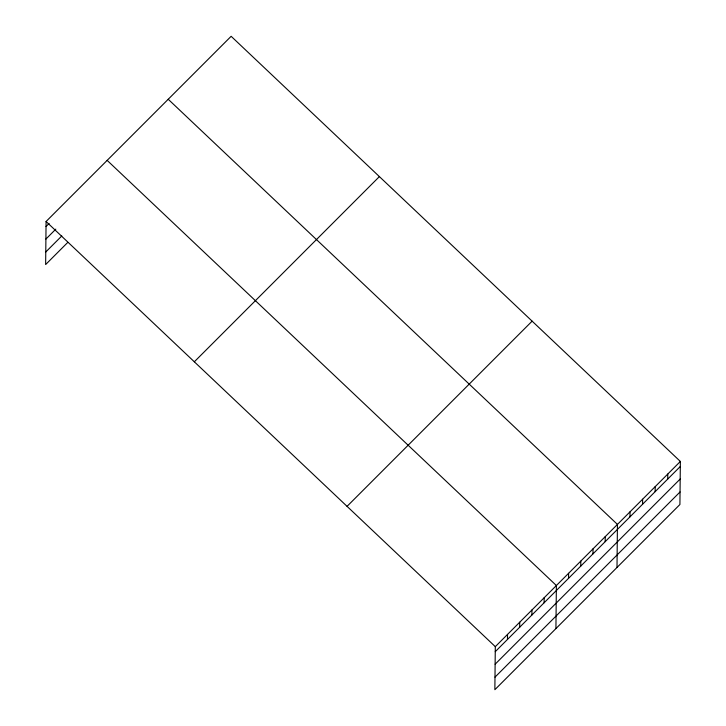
<?xml version="1.0" encoding="UTF-8"?>
<svg xmlns="http://www.w3.org/2000/svg" width="726" height="726" viewBox="0 0 726 726"><rect width="100%" height="100%" fill="white"/><g stroke="black" fill="none" stroke-linecap="round" stroke-linejoin="round"><path stroke-width="1.09" d="M680.362 461.446L495.304 646.648L494.86 689.7L679.917 504.506L680.362 461.446L231.14 36.3L46.083 221.494L45.638 264.554L67.772 242.402M507.474 639.443L507.519 634.424M519.68 627.228L519.734 622.2M531.895 615.004L531.949 609.976M544.11 602.78L544.164 597.752M555.925 628.589L556.379 585.528L107.158 160.382M568.54 578.332L568.594 573.304M580.755 566.108L580.809 561.08M592.97 553.884L593.015 548.856M605.185 541.66L605.23 536.641M617 567.469L617.445 524.417L168.223 99.271M629.977 516.848L630.032 511.821M642.564 504.252L642.619 499.225M655.142 491.656L655.197 486.638M667.729 479.069L667.784 474.042M46.028 226.521L49.087 223.463M45.901 239.072L55.82 229.144M45.765 252.004L61.792 235.959M194.332 361.793L379.389 176.599M347.064 506.349L532.122 321.146M495.259 651.667L680.316 466.473M495.123 664.217L680.18 479.024M494.987 677.149L680.044 491.956M46.083 221.494L495.304 646.648"/></g></svg>
